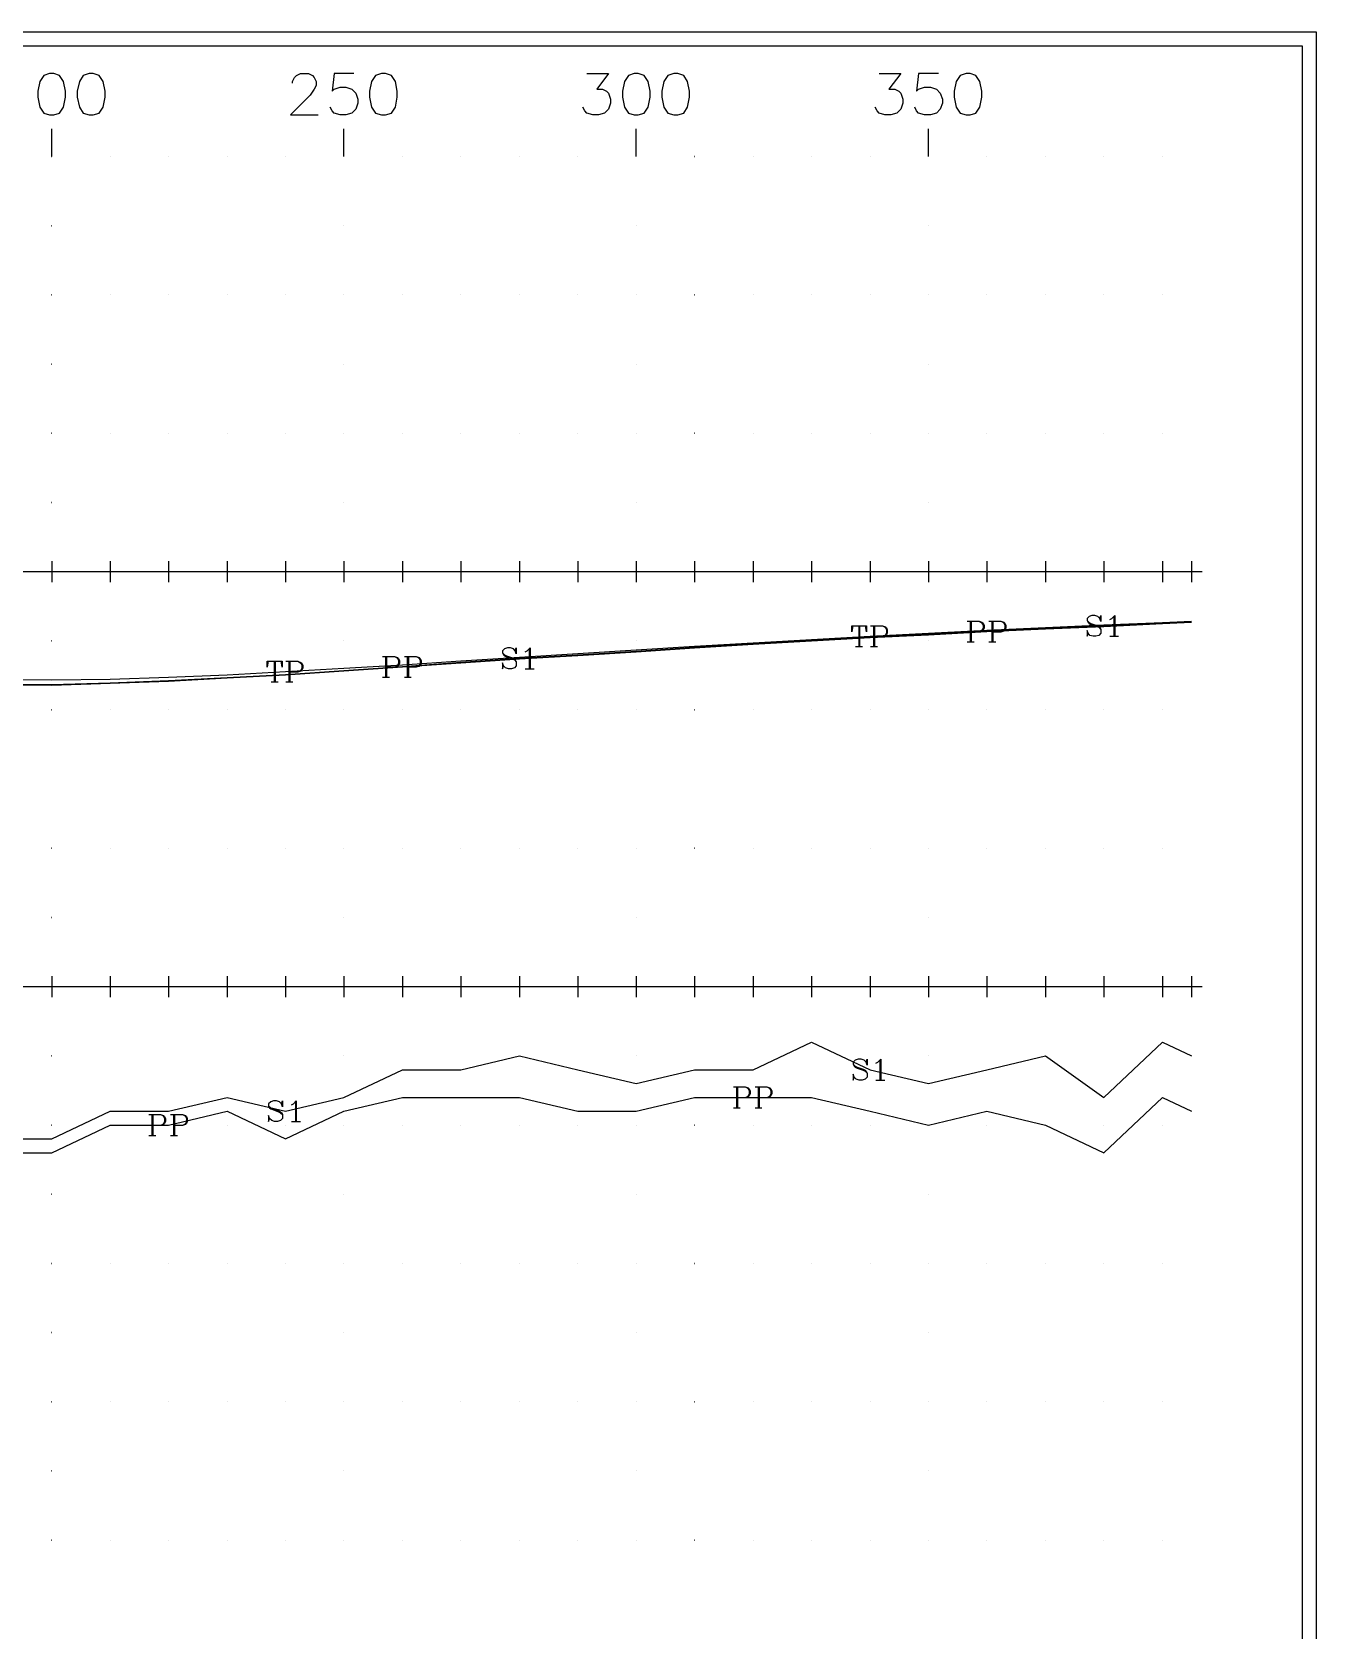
# Model space of a CAD drawing. Extents: x 10 to 200, y 0 to 250.
# Drawn here: x 107.2 to 200, y 134.5 to 250 of the extents above; entities that cross this region are included whole.
import ezdxf

# ---------------------------------------------------------------- set-up
doc = ezdxf.new("R2010")
doc.units = 0
doc.linetypes.add('1', pattern=[0])
for name, color, linetype in [('1', 7, '1'), ('2', 7, '1'), ('3', 7, '1')]:
    doc.layers.add(name, color=color, linetype=linetype)

msp = doc.modelspace()

# ---------------------------------------------------------------- linework, layer by layer
at = {"layer": '1'}
for p, q in [((108.61, 241), (108.61, 243)), ((129.73, 241), (129.73, 243)), ((150.86, 241), (150.86, 243)), ((171.99, 241), (171.99, 243)), ((108.61, 211.76), (108.61, 210.24)), ((112.83, 211.76), (112.83, 210.24)), ((117.06, 211.76), (117.06, 210.24)), ((121.28, 211.76), (121.28, 210.24)), ((125.51, 211.76), (125.51, 210.24)), ((129.73, 211.76), (129.73, 210.24)), ((133.96, 211.76), (133.96, 210.24)), ((138.18, 211.76), (138.18, 210.24)), ((142.41, 211.76), (142.41, 210.24)), ((146.63, 211.76), (146.63, 210.24)), ((150.86, 211.76), (150.86, 210.24)), ((155.08, 211.76), (155.08, 210.24)), ((159.31, 211.76), (159.31, 210.24)), ((163.54, 211.76), (163.54, 210.24)), ((167.76, 211.76), (167.76, 210.24)), ((171.99, 211.76), (171.99, 210.24)), ((176.21, 211.76), (176.21, 210.24)), ((180.44, 211.76), (180.44, 210.24)), ((184.66, 211.76), (184.66, 210.24)), ((188.89, 211.76), (188.89, 210.24)), ((191, 211.76), (191, 210.24)), ((107.84, 211), (109.37, 211)), ((112.07, 211), (113.59, 211)), ((116.29, 211), (117.82, 211)), ((120.52, 211), (122.04, 211)), ((124.75, 211), (126.27, 211)), ((128.97, 211), (130.49, 211)), ((133.2, 211), (134.72, 211)), ((137.42, 211), (138.94, 211)), ((141.65, 211), (143.17, 211)), ((145.87, 211), (147.4, 211)), ((150.1, 211), (151.62, 211)), ((154.32, 211), (155.85, 211)), ((158.55, 211), (160.07, 211)), ((162.77, 211), (164.3, 211)), ((167, 211), (168.52, 211)), ((171.22, 211), (172.75, 211)), ((175.45, 211), (176.97, 211)), ((179.67, 211), (181.2, 211)), ((183.9, 211), (185.42, 211)), ((188.13, 211), (189.65, 211)), ((190.24, 211), (191.76, 211)), ((166.94, 207.08), (166.94, 205.58)), ((167.01, 207.08), (167.01, 205.58)), ((168.01, 207.08), (168.01, 205.58)), ((168.08, 207.08), (168.08, 205.58)), ((175, 207.41), (175, 205.91)), ((175.07, 207.41), (175.07, 205.91)), ((176.57, 207.41), (176.57, 205.91)), ((176.64, 207.41), (176.64, 205.91)), ((185.38, 207.75), (185.38, 206.32)), ((174.78, 205.91), (175.28, 205.91)), ((176.35, 205.91), (176.85, 205.91)), ((185.09, 206.32), (185.73, 206.32)), ((124.69, 204.52), (124.69, 203.02)), ((124.76, 204.52), (124.76, 203.02)), ((125.76, 204.52), (125.76, 203.02)), ((125.83, 204.52), (125.83, 203.02)), ((132.74, 204.87), (132.74, 203.37)), ((132.81, 204.87), (132.81, 203.37)), ((134.31, 204.87), (134.31, 203.37)), ((134.39, 204.87), (134.39, 203.37)), ((143.12, 205.41), (143.12, 203.98)), ((166.72, 205.58), (167.22, 205.58)), ((167.8, 205.58), (168.3, 205.58)), ((132.53, 203.37), (133.03, 203.37)), ((134.1, 203.37), (134.6, 203.37)), ((142.84, 203.98), (143.48, 203.98)), ((124.47, 203.02), (124.97, 203.02)), ((125.54, 203.02), (126.04, 203.02)), ((108.61, 181.76), (108.61, 180.24)), ((112.83, 181.76), (112.83, 180.24)), ((117.06, 181.76), (117.06, 180.24)), ((121.28, 181.76), (121.28, 180.24)), ((125.51, 181.76), (125.51, 180.24)), ((129.73, 181.76), (129.73, 180.24)), ((133.96, 181.76), (133.96, 180.24)), ((138.18, 181.76), (138.18, 180.24)), ((142.41, 181.76), (142.41, 180.24)), ((146.63, 181.76), (146.63, 180.24)), ((150.86, 181.76), (150.86, 180.24)), ((155.08, 181.76), (155.08, 180.24)), ((159.31, 181.76), (159.31, 180.24)), ((163.54, 181.76), (163.54, 180.24)), ((167.76, 181.76), (167.76, 180.24)), ((171.99, 181.76), (171.99, 180.24)), ((176.21, 181.76), (176.21, 180.24)), ((180.44, 181.76), (180.44, 180.24)), ((184.66, 181.76), (184.66, 180.24)), ((188.89, 181.76), (188.89, 180.24)), ((191, 181.76), (191, 180.24)), ((107.84, 181), (109.37, 181)), ((112.07, 181), (113.59, 181)), ((116.29, 181), (117.82, 181)), ((120.52, 181), (122.04, 181)), ((124.75, 181), (126.27, 181)), ((128.97, 181), (130.49, 181)), ((133.2, 181), (134.72, 181)), ((137.42, 181), (138.94, 181)), ((141.65, 181), (143.17, 181)), ((145.87, 181), (147.4, 181)), ((150.1, 181), (151.62, 181)), ((154.32, 181), (155.85, 181)), ((158.55, 181), (160.07, 181)), ((162.77, 181), (164.3, 181)), ((167, 181), (168.52, 181)), ((171.22, 181), (172.75, 181)), ((175.45, 181), (176.97, 181)), ((179.67, 181), (181.2, 181)), ((183.9, 181), (185.42, 181)), ((188.13, 181), (189.65, 181)), ((190.24, 181), (191.76, 181)), ((168.47, 175.68), (168.47, 174.25)), ((158.1, 173.75), (158.1, 172.25)), ((158.17, 173.75), (158.17, 172.25)), ((159.67, 173.75), (159.67, 172.25)), ((159.74, 173.75), (159.74, 172.25)), ((168.19, 174.25), (168.83, 174.25)), ((126.22, 172.68), (126.22, 171.25)), ((157.88, 172.25), (158.38, 172.25)), ((159.45, 172.25), (159.95, 172.25)), ((115.84, 171.75), (115.84, 170.25)), ((115.91, 171.75), (115.91, 170.25)), ((117.41, 171.75), (117.41, 170.25)), ((117.48, 171.75), (117.48, 170.25)), ((125.94, 171.25), (126.58, 171.25)), ((115.63, 170.25), (116.13, 170.25)), ((117.2, 170.25), (117.7, 170.25))]:
    msp.add_line(p, q, dxfattribs=at)
for points in [[(108.46, 247), (108.03, 246.86), (107.75, 246.43), (107.61, 245.71), (107.61, 245.29), (107.75, 244.57), (108.03, 244.14), (108.46, 244), (108.75, 244), (109.18, 244.14), (109.46, 244.57), (109.61, 245.29), (109.61, 245.71), (109.46, 246.43), (109.18, 246.86), (108.75, 247), (108.46, 247)], [(111.32, 247), (110.89, 246.86), (110.61, 246.43), (110.46, 245.71), (110.46, 245.29), (110.61, 244.57), (110.89, 244.14), (111.32, 244), (111.61, 244), (112.03, 244.14), (112.32, 244.57), (112.46, 245.29), (112.46, 245.71), (112.32, 246.43), (112.03, 246.86), (111.61, 247), (111.32, 247)], [(126.02, 246.29), (126.02, 246.43), (126.16, 246.71), (126.3, 246.86), (126.59, 247), (127.16, 247), (127.45, 246.86), (127.59, 246.71), (127.73, 246.43), (127.73, 246.14), (127.59, 245.86), (127.3, 245.43), (125.88, 244), (127.88, 244)], [(130.45, 247), (129.02, 247), (128.88, 245.71), (129.02, 245.86), (129.45, 246), (129.88, 246), (130.3, 245.86), (130.59, 245.57), (130.73, 245.14), (130.73, 244.86), (130.59, 244.43), (130.3, 244.14), (129.88, 244), (129.45, 244), (129.02, 244.14), (128.88, 244.29), (128.73, 244.57)], [(132.45, 247), (132.02, 246.86), (131.73, 246.43), (131.59, 245.71), (131.59, 245.29), (131.73, 244.57), (132.02, 244.14), (132.45, 244), (132.73, 244), (133.16, 244.14), (133.45, 244.57), (133.59, 245.29), (133.59, 245.71), (133.45, 246.43), (133.16, 246.86), (132.73, 247), (132.45, 247)], [(147.29, 247), (148.86, 247), (148, 245.86), (148.43, 245.86), (148.72, 245.71), (148.86, 245.57), (149, 245.14), (149, 244.86), (148.86, 244.43), (148.57, 244.14), (148.14, 244), (147.72, 244), (147.29, 244.14), (147.14, 244.29), (147, 244.57)], [(150.72, 247), (150.29, 246.86), (150, 246.43), (149.86, 245.71), (149.86, 245.29), (150, 244.57), (150.29, 244.14), (150.72, 244), (151, 244), (151.43, 244.14), (151.72, 244.57), (151.86, 245.29), (151.86, 245.71), (151.72, 246.43), (151.43, 246.86), (151, 247), (150.72, 247)], [(153.57, 247), (153.14, 246.86), (152.86, 246.43), (152.72, 245.71), (152.72, 245.29), (152.86, 244.57), (153.14, 244.14), (153.57, 244), (153.86, 244), (154.29, 244.14), (154.57, 244.57), (154.72, 245.29), (154.72, 245.71), (154.57, 246.43), (154.29, 246.86), (153.86, 247), (153.57, 247)], [(168.41, 247), (169.99, 247), (169.13, 245.86), (169.56, 245.86), (169.84, 245.71), (169.99, 245.57), (170.13, 245.14), (170.13, 244.86), (169.99, 244.43), (169.7, 244.14), (169.27, 244), (168.84, 244), (168.41, 244.14), (168.27, 244.29), (168.13, 244.57)], [(172.7, 247), (171.27, 247), (171.13, 245.71), (171.27, 245.86), (171.7, 246), (172.13, 246), (172.56, 245.86), (172.84, 245.57), (172.99, 245.14), (172.99, 244.86), (172.84, 244.43), (172.56, 244.14), (172.13, 244), (171.7, 244), (171.27, 244.14), (171.13, 244.29), (170.99, 244.57)], [(174.7, 247), (174.27, 246.86), (173.99, 246.43), (173.84, 245.71), (173.84, 245.29), (173.99, 244.57), (174.27, 244.14), (174.7, 244), (174.99, 244), (175.41, 244.14), (175.7, 244.57), (175.84, 245.29), (175.84, 245.71), (175.7, 246.43), (175.41, 246.86), (174.99, 247), (174.7, 247)], [(104.38, 211), (108.61, 211), (112.83, 211), (117.06, 211), (121.28, 211), (125.51, 211), (129.73, 211), (133.96, 211), (138.18, 211), (142.41, 211), (146.63, 211), (150.86, 211), (155.08, 211), (159.31, 211), (163.54, 211), (167.76, 211), (171.99, 211), (176.21, 211), (180.44, 211), (184.66, 211), (188.89, 211), (191, 211)], [(104.38, 203.22), (108.61, 203.17), (112.83, 203.22), (117.06, 203.36), (121.28, 203.54), (125.51, 203.77), (129.73, 204.01), (133.96, 204.27), (138.18, 204.55), (142.41, 204.82), (146.63, 205.09), (150.86, 205.35), (155.08, 205.61), (159.31, 205.86), (163.54, 206.1), (167.76, 206.33), (171.99, 206.55), (176.21, 206.76), (180.44, 206.96), (184.66, 207.14), (188.89, 207.33), (191, 207.42)], [(104.38, 202.85), (108.61, 202.83), (112.83, 202.96), (117.06, 203.13), (121.28, 203.35), (125.51, 203.56), (129.73, 203.85), (133.96, 204.15), (138.18, 204.45), (142.41, 204.73), (146.63, 204.99), (150.86, 205.25), (155.08, 205.53), (159.31, 205.78), (163.54, 206.04), (167.76, 206.25), (171.99, 206.47), (176.21, 206.7), (180.44, 206.91), (184.66, 207.07), (188.89, 207.29), (191, 207.37)], [(104.38, 202.82), (108.61, 202.8), (112.83, 202.94), (117.06, 203.09), (121.28, 203.31), (125.51, 203.53), (129.73, 203.82), (133.96, 204.12), (138.18, 204.4), (142.41, 204.69), (146.63, 204.94), (150.86, 205.21), (155.08, 205.5), (159.31, 205.75), (163.54, 206), (167.76, 206.23), (171.99, 206.43), (176.21, 206.66), (180.44, 206.86), (184.66, 207.03), (188.89, 207.25), (191, 207.34)], [(166.51, 207.08), (166.44, 206.65), (166.44, 207.08), (167.51, 207.08), (167.51, 206.65), (167.44, 207.08)], [(167.8, 207.08), (168.65, 207.08), (168.87, 207.01), (168.94, 206.93), (169.01, 206.79), (169.01, 206.58), (168.94, 206.43), (168.87, 206.36), (168.65, 206.29), (168.08, 206.29)], [(168.65, 207.08), (168.8, 207.01), (168.87, 206.93), (168.94, 206.79), (168.94, 206.58), (168.87, 206.43), (168.8, 206.36), (168.65, 206.29)], [(174.78, 207.41), (175.64, 207.41), (175.85, 207.34), (175.93, 207.27), (176, 207.12), (176, 206.91), (175.93, 206.77), (175.85, 206.7), (175.64, 206.62), (175.07, 206.62)], [(175.64, 207.41), (175.78, 207.34), (175.85, 207.27), (175.93, 207.12), (175.93, 206.91), (175.85, 206.77), (175.78, 206.7), (175.64, 206.62)], [(176.35, 207.41), (177.21, 207.41), (177.43, 207.34), (177.5, 207.27), (177.57, 207.12), (177.57, 206.91), (177.5, 206.77), (177.43, 206.7), (177.21, 206.62), (176.64, 206.62)], [(177.21, 207.41), (177.35, 207.34), (177.43, 207.27), (177.5, 207.12), (177.5, 206.91), (177.43, 206.77), (177.35, 206.7), (177.21, 206.62)], [(184.38, 207.61), (184.45, 207.82), (184.45, 207.39), (184.38, 207.61), (184.23, 207.75), (184.02, 207.82), (183.8, 207.82), (183.59, 207.75), (183.45, 207.61), (183.45, 207.47), (183.52, 207.32), (183.59, 207.25), (183.73, 207.18), (184.16, 207.04), (184.3, 206.97), (184.45, 206.82)], [(183.45, 207.47), (183.59, 207.32), (183.73, 207.25), (184.16, 207.11), (184.3, 207.04), (184.38, 206.97), (184.45, 206.82), (184.45, 206.54), (184.3, 206.39), (184.09, 206.32), (183.88, 206.32), (183.66, 206.39), (183.52, 206.54), (183.45, 206.75), (183.45, 206.32), (183.52, 206.54)], [(185.09, 207.54), (185.23, 207.61), (185.45, 207.82), (185.45, 206.32)], [(124.26, 204.52), (124.19, 204.09), (124.19, 204.52), (125.26, 204.52), (125.26, 204.09), (125.19, 204.52)], [(125.54, 204.52), (126.4, 204.52), (126.61, 204.44), (126.69, 204.37), (126.76, 204.23), (126.76, 204.02), (126.69, 203.87), (126.61, 203.8), (126.4, 203.73), (125.83, 203.73)], [(126.4, 204.52), (126.54, 204.44), (126.61, 204.37), (126.69, 204.23), (126.69, 204.02), (126.61, 203.87), (126.54, 203.8), (126.4, 203.73)], [(132.53, 204.87), (133.39, 204.87), (133.6, 204.8), (133.67, 204.72), (133.74, 204.58), (133.74, 204.37), (133.67, 204.22), (133.6, 204.15), (133.39, 204.08), (132.81, 204.08)], [(133.39, 204.87), (133.53, 204.8), (133.6, 204.72), (133.67, 204.58), (133.67, 204.37), (133.6, 204.22), (133.53, 204.15), (133.39, 204.08)], [(134.1, 204.87), (134.96, 204.87), (135.17, 204.8), (135.24, 204.72), (135.31, 204.58), (135.31, 204.37), (135.24, 204.22), (135.17, 204.15), (134.96, 204.08), (134.39, 204.08)], [(134.96, 204.87), (135.1, 204.8), (135.17, 204.72), (135.24, 204.58), (135.24, 204.37), (135.17, 204.22), (135.1, 204.15), (134.96, 204.08)], [(142.12, 205.26), (142.19, 205.48), (142.19, 205.05), (142.12, 205.26), (141.98, 205.41), (141.77, 205.48), (141.55, 205.48), (141.34, 205.41), (141.19, 205.26), (141.19, 205.12), (141.27, 204.98), (141.34, 204.91), (141.48, 204.83), (141.91, 204.69), (142.05, 204.62), (142.19, 204.48)], [(141.19, 205.12), (141.34, 204.98), (141.48, 204.91), (141.91, 204.76), (142.05, 204.69), (142.12, 204.62), (142.19, 204.48), (142.19, 204.19), (142.05, 204.05), (141.84, 203.98), (141.62, 203.98), (141.41, 204.05), (141.27, 204.19), (141.19, 204.41), (141.19, 203.98), (141.27, 204.19)], [(142.84, 205.19), (142.98, 205.26), (143.19, 205.48), (143.19, 203.98)], [(104.38, 181), (108.61, 181), (112.83, 181), (117.06, 181), (121.28, 181), (125.51, 181), (129.73, 181), (133.96, 181), (138.18, 181), (142.41, 181), (146.63, 181), (150.86, 181), (155.08, 181), (159.31, 181), (163.54, 181), (167.76, 181), (171.99, 181), (176.21, 181), (180.44, 181), (184.66, 181), (188.89, 181), (191, 181)], [(104.38, 170), (108.61, 170), (112.83, 172), (117.06, 172), (121.28, 173), (125.51, 172), (129.73, 173), (133.96, 175), (138.18, 175), (142.41, 176), (146.63, 175), (150.86, 174), (155.08, 175), (159.31, 175), (163.54, 177), (167.76, 175), (171.99, 174), (176.21, 175), (180.44, 176), (184.66, 173), (188.89, 177), (191, 176)], [(167.47, 175.54), (167.55, 175.75), (167.55, 175.32), (167.47, 175.54), (167.33, 175.68), (167.12, 175.75), (166.9, 175.75), (166.69, 175.68), (166.55, 175.54), (166.55, 175.39), (166.62, 175.25), (166.69, 175.18), (166.83, 175.11), (167.26, 174.96), (167.4, 174.89), (167.55, 174.75)], [(168.19, 175.46), (168.33, 175.54), (168.55, 175.75), (168.55, 174.25)], [(166.55, 175.39), (166.69, 175.25), (166.83, 175.18), (167.26, 175.04), (167.4, 174.96), (167.47, 174.89), (167.55, 174.75), (167.55, 174.46), (167.4, 174.32), (167.19, 174.25), (166.97, 174.25), (166.76, 174.32), (166.62, 174.46), (166.55, 174.68), (166.55, 174.25), (166.62, 174.46)], [(157.88, 173.75), (158.74, 173.75), (158.95, 173.68), (159.02, 173.61), (159.1, 173.46), (159.1, 173.25), (159.02, 173.11), (158.95, 173.04), (158.74, 172.96), (158.17, 172.96)], [(158.74, 173.75), (158.88, 173.68), (158.95, 173.61), (159.02, 173.46), (159.02, 173.25), (158.95, 173.11), (158.88, 173.04), (158.74, 172.96)], [(159.45, 173.75), (160.31, 173.75), (160.52, 173.68), (160.6, 173.61), (160.67, 173.46), (160.67, 173.25), (160.6, 173.11), (160.52, 173.04), (160.31, 172.96), (159.74, 172.96)], [(160.31, 173.75), (160.45, 173.68), (160.52, 173.61), (160.6, 173.46), (160.6, 173.25), (160.52, 173.11), (160.45, 173.04), (160.31, 172.96)], [(104.38, 169), (108.61, 169), (112.83, 171), (117.06, 171), (121.28, 172), (125.51, 170), (129.73, 172), (133.96, 173), (138.18, 173), (142.41, 173), (146.63, 172), (150.86, 172), (155.08, 173), (159.31, 173), (163.54, 173), (167.76, 172), (171.99, 171), (176.21, 172), (180.44, 171), (184.66, 169), (188.89, 173), (191, 172)], [(125.22, 172.54), (125.29, 172.75), (125.29, 172.32), (125.22, 172.54), (125.08, 172.68), (124.86, 172.75), (124.65, 172.75), (124.44, 172.68), (124.29, 172.54), (124.29, 172.39), (124.36, 172.25), (124.44, 172.18), (124.58, 172.11), (125.01, 171.96), (125.15, 171.89), (125.29, 171.75)], [(124.29, 172.39), (124.44, 172.25), (124.58, 172.18), (125.01, 172.04), (125.15, 171.96), (125.22, 171.89), (125.29, 171.75), (125.29, 171.46), (125.15, 171.32), (124.94, 171.25), (124.72, 171.25), (124.51, 171.32), (124.36, 171.46), (124.29, 171.68), (124.29, 171.25), (124.36, 171.46)], [(125.94, 172.46), (126.08, 172.54), (126.29, 172.75), (126.29, 171.25)], [(115.63, 171.75), (116.48, 171.75), (116.7, 171.68), (116.77, 171.61), (116.84, 171.46), (116.84, 171.25), (116.77, 171.11), (116.7, 171.04), (116.48, 170.96), (115.91, 170.96)], [(116.48, 171.75), (116.63, 171.68), (116.7, 171.61), (116.77, 171.46), (116.77, 171.25), (116.7, 171.11), (116.63, 171.04), (116.48, 170.96)], [(117.2, 171.75), (118.06, 171.75), (118.27, 171.68), (118.34, 171.61), (118.41, 171.46), (118.41, 171.25), (118.34, 171.11), (118.27, 171.04), (118.06, 170.96), (117.48, 170.96)], [(118.06, 171.75), (118.2, 171.68), (118.27, 171.61), (118.34, 171.46), (118.34, 171.25), (118.27, 171.11), (118.2, 171.04), (118.06, 170.96)]]:
    msp.add_lwpolyline(points, dxfattribs=at)
at = {"layer": '2'}
for points in [[(11, 1), (11, 249), (199, 249), (199, 1), (11, 1)], [(108.61, 241), (108.6, 241), (108.6, 241), (108.61, 241), (108.61, 241)], [(108.61, 241), (108.6, 241), (108.6, 241), (108.61, 241), (108.61, 241)], [(112.83, 241), (112.83, 241), (112.83, 241), (112.83, 241), (112.83, 241)], [(117.06, 241), (117.05, 241), (117.05, 241), (117.06, 241), (117.06, 241)], [(121.28, 241), (121.28, 241), (121.28, 241), (121.28, 241), (121.28, 241)], [(125.51, 241), (125.51, 241), (125.51, 241), (125.51, 241), (125.51, 241)], [(129.73, 241), (129.73, 241), (129.73, 241), (129.73, 241), (129.73, 241)], [(129.73, 241), (129.73, 241), (129.73, 241), (129.73, 241), (129.73, 241)], [(133.96, 241), (133.96, 241), (133.96, 241), (133.96, 241), (133.96, 241)], [(138.18, 241), (138.18, 241), (138.18, 241), (138.18, 241), (138.18, 241)], [(142.41, 241), (142.41, 241), (142.41, 241), (142.41, 241), (142.41, 241)], [(146.64, 241), (146.63, 241), (146.63, 241), (146.64, 241), (146.64, 241)], [(150.86, 241), (150.86, 241), (150.86, 241), (150.86, 241), (150.86, 241)], [(150.86, 241), (150.86, 241), (150.86, 241), (150.86, 241), (150.86, 241)], [(155.09, 241), (155.08, 241), (155.08, 241), (155.09, 241), (155.09, 241)], [(159.31, 241), (159.31, 241), (159.31, 241), (159.31, 241), (159.31, 241)], [(163.54, 241), (163.53, 241), (163.53, 241), (163.54, 241), (163.54, 241)], [(167.76, 241), (167.76, 241), (167.76, 241), (167.76, 241), (167.76, 241)], [(171.99, 241), (171.98, 241), (171.98, 241), (171.99, 241), (171.99, 241)], [(171.99, 241), (171.98, 241), (171.98, 241), (171.99, 241), (171.99, 241)], [(176.21, 241), (176.21, 241), (176.21, 241), (176.21, 241), (176.21, 241)], [(180.44, 241), (180.44, 241), (180.44, 241), (180.44, 241), (180.44, 241)], [(184.66, 241), (184.66, 241), (184.66, 241), (184.66, 241), (184.66, 241)], [(188.89, 241), (188.89, 241), (188.89, 241), (188.89, 241), (188.89, 241)], [(108.61, 236), (108.6, 236), (108.6, 236), (108.61, 236), (108.61, 236)], [(129.73, 236), (129.73, 236), (129.73, 236), (129.73, 236), (129.73, 236)], [(150.86, 236), (150.86, 236), (150.86, 236), (150.86, 236), (150.86, 236)], [(171.99, 236), (171.98, 236), (171.98, 236), (171.99, 236), (171.99, 236)], [(108.61, 231), (108.6, 231), (108.6, 231), (108.61, 231), (108.61, 231)], [(108.61, 231), (108.6, 231), (108.6, 231), (108.61, 231), (108.61, 231)], [(112.83, 231), (112.83, 231), (112.83, 231), (112.83, 231), (112.83, 231)], [(117.06, 231), (117.05, 231), (117.05, 231), (117.06, 231), (117.06, 231)], [(121.28, 231), (121.28, 231), (121.28, 231), (121.28, 231), (121.28, 231)], [(125.51, 231), (125.51, 231), (125.51, 231), (125.51, 231), (125.51, 231)], [(129.73, 231), (129.73, 231), (129.73, 231), (129.73, 231), (129.73, 231)], [(129.73, 231), (129.73, 231), (129.73, 231), (129.73, 231), (129.73, 231)], [(133.96, 231), (133.96, 231), (133.96, 231), (133.96, 231), (133.96, 231)], [(138.18, 231), (138.18, 231), (138.18, 231), (138.18, 231), (138.18, 231)], [(142.41, 231), (142.41, 231), (142.41, 231), (142.41, 231), (142.41, 231)], [(146.64, 231), (146.63, 231), (146.63, 231), (146.64, 231), (146.64, 231)], [(150.86, 231), (150.86, 231), (150.86, 231), (150.86, 231), (150.86, 231)], [(150.86, 231), (150.86, 231), (150.86, 231), (150.86, 231), (150.86, 231)], [(155.09, 231), (155.08, 231), (155.08, 231), (155.09, 231), (155.09, 231)], [(159.31, 231), (159.31, 231), (159.31, 231), (159.31, 231), (159.31, 231)], [(163.54, 231), (163.53, 231), (163.53, 231), (163.54, 231), (163.54, 231)], [(167.76, 231), (167.76, 231), (167.76, 231), (167.76, 231), (167.76, 231)], [(171.99, 231), (171.98, 231), (171.98, 231), (171.99, 231), (171.99, 231)], [(171.99, 231), (171.98, 231), (171.98, 231), (171.99, 231), (171.99, 231)], [(176.21, 231), (176.21, 231), (176.21, 231), (176.21, 231), (176.21, 231)], [(180.44, 231), (180.44, 231), (180.44, 231), (180.44, 231), (180.44, 231)], [(184.66, 231), (184.66, 231), (184.66, 231), (184.66, 231), (184.66, 231)], [(188.89, 231), (188.89, 231), (188.89, 231), (188.89, 231), (188.89, 231)], [(108.61, 226), (108.6, 226), (108.6, 226), (108.61, 226), (108.61, 226)], [(129.73, 226), (129.73, 226), (129.73, 226), (129.73, 226), (129.73, 226)], [(150.86, 226), (150.86, 226), (150.86, 226), (150.86, 226), (150.86, 226)], [(171.99, 226), (171.98, 226), (171.98, 226), (171.99, 226), (171.99, 226)], [(108.61, 221), (108.6, 221), (108.6, 221), (108.61, 221), (108.61, 221)], [(108.61, 221), (108.6, 221), (108.6, 221), (108.61, 221), (108.61, 221)], [(112.83, 221), (112.83, 221), (112.83, 221), (112.83, 221), (112.83, 221)], [(117.06, 221), (117.05, 221), (117.05, 221), (117.06, 221), (117.06, 221)], [(121.28, 221), (121.28, 221), (121.28, 221), (121.28, 221), (121.28, 221)], [(125.51, 221), (125.51, 221), (125.51, 221), (125.51, 221), (125.51, 221)], [(129.73, 221), (129.73, 221), (129.73, 221), (129.73, 221), (129.73, 221)], [(129.73, 221), (129.73, 221), (129.73, 221), (129.73, 221), (129.73, 221)], [(133.96, 221), (133.96, 221), (133.96, 221), (133.96, 221), (133.96, 221)], [(138.18, 221), (138.18, 221), (138.18, 221), (138.18, 221), (138.18, 221)], [(142.41, 221), (142.41, 221), (142.41, 221), (142.41, 221), (142.41, 221)], [(146.64, 221), (146.63, 221), (146.63, 221), (146.64, 221), (146.64, 221)], [(150.86, 221), (150.86, 221), (150.86, 221), (150.86, 221), (150.86, 221)], [(150.86, 221), (150.86, 221), (150.86, 221), (150.86, 221), (150.86, 221)], [(155.09, 221), (155.08, 221), (155.08, 221), (155.09, 221), (155.09, 221)], [(159.31, 221), (159.31, 221), (159.31, 221), (159.31, 221), (159.31, 221)], [(163.54, 221), (163.53, 221), (163.53, 221), (163.54, 221), (163.54, 221)], [(167.76, 221), (167.76, 221), (167.76, 221), (167.76, 221), (167.76, 221)], [(171.99, 221), (171.98, 221), (171.98, 221), (171.99, 221), (171.99, 221)], [(171.99, 221), (171.98, 221), (171.98, 221), (171.99, 221), (171.99, 221)], [(176.21, 221), (176.21, 221), (176.21, 221), (176.21, 221), (176.21, 221)], [(180.44, 221), (180.44, 221), (180.44, 221), (180.44, 221), (180.44, 221)], [(184.66, 221), (184.66, 221), (184.66, 221), (184.66, 221), (184.66, 221)], [(188.89, 221), (188.89, 221), (188.89, 221), (188.89, 221), (188.89, 221)], [(108.61, 216), (108.6, 216), (108.6, 216), (108.61, 216), (108.61, 216)], [(129.73, 216), (129.73, 216), (129.73, 216), (129.73, 216), (129.73, 216)], [(150.86, 216), (150.86, 216), (150.86, 216), (150.86, 216), (150.86, 216)], [(171.99, 216), (171.98, 216), (171.98, 216), (171.99, 216), (171.99, 216)], [(108.61, 211), (108.6, 211), (108.6, 211), (108.61, 211), (108.61, 211)], [(108.61, 211), (108.6, 211), (108.6, 211), (108.61, 211), (108.61, 211)], [(112.83, 211), (112.83, 211), (112.83, 211), (112.83, 211), (112.83, 211)], [(117.06, 211), (117.05, 211), (117.05, 211), (117.06, 211), (117.06, 211)], [(121.28, 211), (121.28, 211), (121.28, 211), (121.28, 211), (121.28, 211)], [(125.51, 211), (125.51, 211), (125.51, 211), (125.51, 211), (125.51, 211)], [(129.73, 211), (129.73, 211), (129.73, 211), (129.73, 211), (129.73, 211)], [(129.73, 211), (129.73, 211), (129.73, 211), (129.73, 211), (129.73, 211)], [(133.96, 211), (133.96, 211), (133.96, 211), (133.96, 211), (133.96, 211)], [(138.18, 211), (138.18, 211), (138.18, 211), (138.18, 211), (138.18, 211)], [(142.41, 211), (142.41, 211), (142.41, 211), (142.41, 211), (142.41, 211)], [(146.64, 211), (146.63, 211), (146.63, 211), (146.64, 211), (146.64, 211)], [(150.86, 211), (150.86, 211), (150.86, 211), (150.86, 211), (150.86, 211)], [(150.86, 211), (150.86, 211), (150.86, 211), (150.86, 211), (150.86, 211)], [(155.09, 211), (155.08, 211), (155.08, 211), (155.09, 211), (155.09, 211)], [(159.31, 211), (159.31, 211), (159.31, 211), (159.31, 211), (159.31, 211)], [(163.54, 211), (163.53, 211), (163.53, 211), (163.54, 211), (163.54, 211)], [(167.76, 211), (167.76, 211), (167.76, 211), (167.76, 211), (167.76, 211)], [(171.99, 211), (171.98, 211), (171.98, 211), (171.99, 211), (171.99, 211)], [(171.99, 211), (171.98, 211), (171.98, 211), (171.99, 211), (171.99, 211)], [(176.21, 211), (176.21, 211), (176.21, 211), (176.21, 211), (176.21, 211)], [(180.44, 211), (180.44, 211), (180.44, 211), (180.44, 211), (180.44, 211)], [(184.66, 211), (184.66, 211), (184.66, 211), (184.66, 211), (184.66, 211)], [(188.89, 211), (188.89, 211), (188.89, 211), (188.89, 211), (188.89, 211)], [(108.61, 206), (108.6, 206), (108.6, 206), (108.61, 206), (108.61, 206)], [(129.73, 206), (129.73, 206), (129.73, 206), (129.73, 206), (129.73, 206)], [(150.86, 206), (150.86, 206), (150.86, 206), (150.86, 206), (150.86, 206)], [(171.99, 206), (171.98, 206), (171.98, 206), (171.99, 206), (171.99, 206)], [(108.61, 201), (108.6, 201), (108.6, 201), (108.61, 201), (108.61, 201)], [(108.61, 201), (108.6, 201), (108.6, 201), (108.61, 201), (108.61, 201)], [(112.83, 201), (112.83, 201), (112.83, 201), (112.83, 201), (112.83, 201)], [(117.06, 201), (117.05, 201), (117.05, 201), (117.06, 201), (117.06, 201)], [(121.28, 201), (121.28, 201), (121.28, 201), (121.28, 201), (121.28, 201)], [(125.51, 201), (125.51, 201), (125.51, 201), (125.51, 201), (125.51, 201)], [(129.73, 201), (129.73, 201), (129.73, 201), (129.73, 201), (129.73, 201)], [(129.73, 201), (129.73, 201), (129.73, 201), (129.73, 201), (129.73, 201)], [(133.96, 201), (133.96, 201), (133.96, 201), (133.96, 201), (133.96, 201)], [(138.18, 201), (138.18, 201), (138.18, 201), (138.18, 201), (138.18, 201)], [(142.41, 201), (142.41, 201), (142.41, 201), (142.41, 201), (142.41, 201)], [(146.64, 201), (146.63, 201), (146.63, 201), (146.64, 201), (146.64, 201)], [(150.86, 201), (150.86, 201), (150.86, 201), (150.86, 201), (150.86, 201)], [(150.86, 201), (150.86, 201), (150.86, 201), (150.86, 201), (150.86, 201)], [(155.09, 201), (155.08, 201), (155.08, 201), (155.09, 201), (155.09, 201)], [(159.31, 201), (159.31, 201), (159.31, 201), (159.31, 201), (159.31, 201)], [(163.54, 201), (163.53, 201), (163.53, 201), (163.54, 201), (163.54, 201)], [(167.76, 201), (167.76, 201), (167.76, 201), (167.76, 201), (167.76, 201)], [(171.99, 201), (171.98, 201), (171.98, 201), (171.99, 201), (171.99, 201)], [(171.99, 201), (171.98, 201), (171.98, 201), (171.99, 201), (171.99, 201)], [(176.21, 201), (176.21, 201), (176.21, 201), (176.21, 201), (176.21, 201)], [(180.44, 201), (180.44, 201), (180.44, 201), (180.44, 201), (180.44, 201)], [(184.66, 201), (184.66, 201), (184.66, 201), (184.66, 201), (184.66, 201)], [(188.89, 201), (188.89, 201), (188.89, 201), (188.89, 201), (188.89, 201)], [(108.61, 191), (108.6, 191), (108.6, 191), (108.61, 191), (108.61, 191)], [(108.61, 191), (108.6, 191), (108.6, 191), (108.61, 191), (108.61, 191)], [(112.83, 191), (112.83, 191), (112.83, 191), (112.83, 191), (112.83, 191)], [(117.06, 191), (117.05, 191), (117.05, 191), (117.06, 191), (117.06, 191)], [(121.28, 191), (121.28, 191), (121.28, 191), (121.28, 191), (121.28, 191)], [(125.51, 191), (125.51, 191), (125.51, 191), (125.51, 191), (125.51, 191)], [(129.73, 191), (129.73, 191), (129.73, 191), (129.73, 191), (129.73, 191)], [(129.73, 191), (129.73, 191), (129.73, 191), (129.73, 191), (129.73, 191)], [(133.96, 191), (133.96, 191), (133.96, 191), (133.96, 191), (133.96, 191)], [(138.18, 191), (138.18, 191), (138.18, 191), (138.18, 191), (138.18, 191)], [(142.41, 191), (142.41, 191), (142.41, 191), (142.41, 191), (142.41, 191)], [(146.64, 191), (146.63, 191), (146.63, 191), (146.64, 191), (146.64, 191)], [(150.86, 191), (150.86, 191), (150.86, 191), (150.86, 191), (150.86, 191)], [(150.86, 191), (150.86, 191), (150.86, 191), (150.86, 191), (150.86, 191)], [(155.09, 191), (155.08, 191), (155.08, 191), (155.09, 191), (155.09, 191)], [(159.31, 191), (159.31, 191), (159.31, 191), (159.31, 191), (159.31, 191)], [(163.54, 191), (163.53, 191), (163.53, 191), (163.54, 191), (163.54, 191)], [(167.76, 191), (167.76, 191), (167.76, 191), (167.76, 191), (167.76, 191)], [(171.99, 191), (171.98, 191), (171.98, 191), (171.99, 191), (171.99, 191)], [(171.99, 191), (171.98, 191), (171.98, 191), (171.99, 191), (171.99, 191)], [(176.21, 191), (176.21, 191), (176.21, 191), (176.21, 191), (176.21, 191)], [(180.44, 191), (180.44, 191), (180.44, 191), (180.44, 191), (180.44, 191)], [(184.66, 191), (184.66, 191), (184.66, 191), (184.66, 191), (184.66, 191)], [(188.89, 191), (188.89, 191), (188.89, 191), (188.89, 191), (188.89, 191)], [(108.61, 186), (108.6, 186), (108.6, 186), (108.61, 186), (108.61, 186)], [(129.73, 186), (129.73, 186), (129.73, 186), (129.73, 186), (129.73, 186)], [(150.86, 186), (150.86, 186), (150.86, 186), (150.86, 186), (150.86, 186)], [(171.99, 186), (171.98, 186), (171.98, 186), (171.99, 186), (171.99, 186)], [(108.61, 181), (108.6, 181), (108.6, 181), (108.61, 181), (108.61, 181)], [(108.61, 181), (108.6, 181), (108.6, 181), (108.61, 181), (108.61, 181)], [(112.83, 181), (112.83, 181), (112.83, 181), (112.83, 181), (112.83, 181)], [(117.06, 181), (117.05, 181), (117.05, 181), (117.06, 181), (117.06, 181)], [(121.28, 181), (121.28, 181), (121.28, 181), (121.28, 181), (121.28, 181)], [(125.51, 181), (125.51, 181), (125.51, 181), (125.51, 181), (125.51, 181)], [(129.73, 181), (129.73, 181), (129.73, 181), (129.73, 181), (129.73, 181)], [(129.73, 181), (129.73, 181), (129.73, 181), (129.73, 181), (129.73, 181)], [(133.96, 181), (133.96, 181), (133.96, 181), (133.96, 181), (133.96, 181)], [(138.18, 181), (138.18, 181), (138.18, 181), (138.18, 181), (138.18, 181)], [(142.41, 181), (142.41, 181), (142.41, 181), (142.41, 181), (142.41, 181)], [(146.64, 181), (146.63, 181), (146.63, 181), (146.64, 181), (146.64, 181)], [(150.86, 181), (150.86, 181), (150.86, 181), (150.86, 181), (150.86, 181)], [(150.86, 181), (150.86, 181), (150.86, 181), (150.86, 181), (150.86, 181)], [(155.09, 181), (155.08, 181), (155.08, 181), (155.09, 181), (155.09, 181)], [(159.31, 181), (159.31, 181), (159.31, 181), (159.31, 181), (159.31, 181)], [(163.54, 181), (163.53, 181), (163.53, 181), (163.54, 181), (163.54, 181)], [(167.76, 181), (167.76, 181), (167.76, 181), (167.76, 181), (167.76, 181)], [(171.99, 181), (171.98, 181), (171.98, 181), (171.99, 181), (171.99, 181)], [(171.99, 181), (171.98, 181), (171.98, 181), (171.99, 181), (171.99, 181)], [(176.21, 181), (176.21, 181), (176.21, 181), (176.21, 181), (176.21, 181)], [(180.44, 181), (180.44, 181), (180.44, 181), (180.44, 181), (180.44, 181)], [(184.66, 181), (184.66, 181), (184.66, 181), (184.66, 181), (184.66, 181)], [(188.89, 181), (188.89, 181), (188.89, 181), (188.89, 181), (188.89, 181)], [(108.61, 176), (108.6, 176), (108.6, 176), (108.61, 176), (108.61, 176)], [(129.73, 176), (129.73, 176), (129.73, 176), (129.73, 176), (129.73, 176)], [(150.86, 176), (150.86, 176), (150.86, 176), (150.86, 176), (150.86, 176)], [(171.99, 176), (171.98, 176), (171.98, 176), (171.99, 176), (171.99, 176)], [(108.61, 171), (108.6, 171), (108.6, 171), (108.61, 171), (108.61, 171)], [(108.61, 171), (108.6, 171), (108.6, 171), (108.61, 171), (108.61, 171)], [(112.83, 171), (112.83, 171), (112.83, 171), (112.83, 171), (112.83, 171)], [(117.06, 171), (117.05, 171), (117.05, 171), (117.06, 171), (117.06, 171)], [(121.28, 171), (121.28, 171), (121.28, 171), (121.28, 171), (121.28, 171)], [(125.51, 171), (125.51, 171), (125.51, 171), (125.51, 171), (125.51, 171)], [(129.73, 171), (129.73, 171), (129.73, 171), (129.73, 171), (129.73, 171)], [(129.73, 171), (129.73, 171), (129.73, 171), (129.73, 171), (129.73, 171)], [(133.96, 171), (133.96, 171), (133.96, 171), (133.96, 171), (133.96, 171)], [(138.18, 171), (138.18, 171), (138.18, 171), (138.18, 171), (138.18, 171)], [(142.41, 171), (142.41, 171), (142.41, 171), (142.41, 171), (142.41, 171)], [(146.64, 171), (146.63, 171), (146.63, 171), (146.64, 171), (146.64, 171)], [(150.86, 171), (150.86, 171), (150.86, 171), (150.86, 171), (150.86, 171)], [(150.86, 171), (150.86, 171), (150.86, 171), (150.86, 171), (150.86, 171)], [(155.09, 171), (155.08, 171), (155.08, 171), (155.09, 171), (155.09, 171)], [(159.31, 171), (159.31, 171), (159.31, 171), (159.31, 171), (159.31, 171)], [(163.54, 171), (163.53, 171), (163.53, 171), (163.54, 171), (163.54, 171)], [(167.76, 171), (167.76, 171), (167.76, 171), (167.76, 171), (167.76, 171)], [(171.99, 171), (171.98, 171), (171.98, 171), (171.99, 171), (171.99, 171)], [(171.99, 171), (171.98, 171), (171.98, 171), (171.99, 171), (171.99, 171)], [(176.21, 171), (176.21, 171), (176.21, 171), (176.21, 171), (176.21, 171)], [(180.44, 171), (180.44, 171), (180.44, 171), (180.44, 171), (180.44, 171)], [(184.66, 171), (184.66, 171), (184.66, 171), (184.66, 171), (184.66, 171)], [(188.89, 171), (188.89, 171), (188.89, 171), (188.89, 171), (188.89, 171)], [(108.61, 166), (108.6, 166), (108.6, 166), (108.61, 166), (108.61, 166)], [(129.73, 166), (129.73, 166), (129.73, 166), (129.73, 166), (129.73, 166)], [(150.86, 166), (150.86, 166), (150.86, 166), (150.86, 166), (150.86, 166)], [(171.99, 166), (171.98, 166), (171.98, 166), (171.99, 166), (171.99, 166)], [(108.61, 161), (108.6, 161), (108.6, 161), (108.61, 161), (108.61, 161)], [(108.61, 161), (108.6, 161), (108.6, 161), (108.61, 161), (108.61, 161)], [(112.83, 161), (112.83, 161), (112.83, 161), (112.83, 161), (112.83, 161)], [(117.06, 161), (117.05, 161), (117.05, 161), (117.06, 161), (117.06, 161)], [(121.28, 161), (121.28, 161), (121.28, 161), (121.28, 161), (121.28, 161)], [(125.51, 161), (125.51, 161), (125.51, 161), (125.51, 161), (125.51, 161)], [(129.73, 161), (129.73, 161), (129.73, 161), (129.73, 161), (129.73, 161)], [(129.73, 161), (129.73, 161), (129.73, 161), (129.73, 161), (129.73, 161)], [(133.96, 161), (133.96, 161), (133.96, 161), (133.96, 161), (133.96, 161)], [(138.18, 161), (138.18, 161), (138.18, 161), (138.18, 161), (138.18, 161)], [(142.41, 161), (142.41, 161), (142.41, 161), (142.41, 161), (142.41, 161)], [(146.64, 161), (146.63, 161), (146.63, 161), (146.64, 161), (146.64, 161)], [(150.86, 161), (150.86, 161), (150.86, 161), (150.86, 161), (150.86, 161)], [(150.86, 161), (150.86, 161), (150.86, 161), (150.86, 161), (150.86, 161)], [(155.09, 161), (155.08, 161), (155.08, 161), (155.09, 161), (155.09, 161)], [(159.31, 161), (159.31, 161), (159.31, 161), (159.31, 161), (159.31, 161)], [(163.54, 161), (163.53, 161), (163.53, 161), (163.54, 161), (163.54, 161)], [(167.76, 161), (167.76, 161), (167.76, 161), (167.76, 161), (167.76, 161)], [(171.99, 161), (171.98, 161), (171.98, 161), (171.99, 161), (171.99, 161)], [(171.99, 161), (171.98, 161), (171.98, 161), (171.99, 161), (171.99, 161)], [(176.21, 161), (176.21, 161), (176.21, 161), (176.21, 161), (176.21, 161)], [(180.44, 161), (180.44, 161), (180.44, 161), (180.44, 161), (180.44, 161)], [(184.66, 161), (184.66, 161), (184.66, 161), (184.66, 161), (184.66, 161)], [(188.89, 161), (188.89, 161), (188.89, 161), (188.89, 161), (188.89, 161)], [(108.61, 156), (108.6, 156), (108.6, 156), (108.61, 156), (108.61, 156)], [(129.73, 156), (129.73, 156), (129.73, 156), (129.73, 156), (129.73, 156)], [(150.86, 156), (150.86, 156), (150.86, 156), (150.86, 156), (150.86, 156)], [(171.99, 156), (171.98, 156), (171.98, 156), (171.99, 156), (171.99, 156)], [(108.61, 151), (108.6, 151), (108.6, 151), (108.61, 151), (108.61, 151)], [(108.61, 151), (108.6, 151), (108.6, 151), (108.61, 151), (108.61, 151)], [(112.83, 151), (112.83, 151), (112.83, 151), (112.83, 151), (112.83, 151)], [(117.06, 151), (117.05, 151), (117.05, 151), (117.06, 151), (117.06, 151)], [(121.28, 151), (121.28, 151), (121.28, 151), (121.28, 151), (121.28, 151)], [(125.51, 151), (125.51, 151), (125.51, 151), (125.51, 151), (125.51, 151)], [(129.73, 151), (129.73, 151), (129.73, 151), (129.73, 151), (129.73, 151)], [(129.73, 151), (129.73, 151), (129.73, 151), (129.73, 151), (129.73, 151)], [(133.96, 151), (133.96, 151), (133.96, 151), (133.96, 151), (133.96, 151)], [(138.18, 151), (138.18, 151), (138.18, 151), (138.18, 151), (138.18, 151)], [(142.41, 151), (142.41, 151), (142.41, 151), (142.41, 151), (142.41, 151)], [(146.64, 151), (146.63, 151), (146.63, 151), (146.64, 151), (146.64, 151)], [(150.86, 151), (150.86, 151), (150.86, 151), (150.86, 151), (150.86, 151)], [(150.86, 151), (150.86, 151), (150.86, 151), (150.86, 151), (150.86, 151)], [(155.09, 151), (155.08, 151), (155.08, 151), (155.09, 151), (155.09, 151)], [(159.31, 151), (159.31, 151), (159.31, 151), (159.31, 151), (159.31, 151)], [(163.54, 151), (163.53, 151), (163.53, 151), (163.54, 151), (163.54, 151)], [(167.76, 151), (167.76, 151), (167.76, 151), (167.76, 151), (167.76, 151)], [(171.99, 151), (171.98, 151), (171.98, 151), (171.99, 151), (171.99, 151)], [(171.99, 151), (171.98, 151), (171.98, 151), (171.99, 151), (171.99, 151)], [(176.21, 151), (176.21, 151), (176.21, 151), (176.21, 151), (176.21, 151)], [(180.44, 151), (180.44, 151), (180.44, 151), (180.44, 151), (180.44, 151)], [(184.66, 151), (184.66, 151), (184.66, 151), (184.66, 151), (184.66, 151)], [(188.89, 151), (188.89, 151), (188.89, 151), (188.89, 151), (188.89, 151)], [(108.61, 146), (108.6, 146), (108.6, 146), (108.61, 146), (108.61, 146)], [(129.73, 146), (129.73, 146), (129.73, 146), (129.73, 146), (129.73, 146)], [(150.86, 146), (150.86, 146), (150.86, 146), (150.86, 146), (150.86, 146)], [(171.99, 146), (171.98, 146), (171.98, 146), (171.99, 146), (171.99, 146)], [(108.61, 141), (108.6, 141), (108.6, 141), (108.61, 141), (108.61, 141)], [(108.61, 141), (108.6, 141), (108.6, 141), (108.61, 141), (108.61, 141)], [(112.83, 141), (112.83, 141), (112.83, 141), (112.83, 141), (112.83, 141)], [(117.06, 141), (117.05, 141), (117.05, 141), (117.06, 141), (117.06, 141)], [(121.28, 141), (121.28, 141), (121.28, 141), (121.28, 141), (121.28, 141)], [(125.51, 141), (125.51, 141), (125.51, 141), (125.51, 141), (125.51, 141)], [(129.73, 141), (129.73, 141), (129.73, 141), (129.73, 141), (129.73, 141)], [(129.73, 141), (129.73, 141), (129.73, 141), (129.73, 141), (129.73, 141)], [(133.96, 141), (133.96, 141), (133.96, 141), (133.96, 141), (133.96, 141)], [(138.18, 141), (138.18, 141), (138.18, 141), (138.18, 141), (138.18, 141)], [(142.41, 141), (142.41, 141), (142.41, 141), (142.41, 141), (142.41, 141)], [(146.64, 141), (146.63, 141), (146.63, 141), (146.64, 141), (146.64, 141)], [(150.86, 141), (150.86, 141), (150.86, 141), (150.86, 141), (150.86, 141)], [(150.86, 141), (150.86, 141), (150.86, 141), (150.86, 141), (150.86, 141)], [(155.09, 141), (155.08, 141), (155.08, 141), (155.09, 141), (155.09, 141)], [(159.31, 141), (159.31, 141), (159.31, 141), (159.31, 141), (159.31, 141)], [(163.54, 141), (163.53, 141), (163.53, 141), (163.54, 141), (163.54, 141)], [(167.76, 141), (167.76, 141), (167.76, 141), (167.76, 141), (167.76, 141)], [(171.99, 141), (171.98, 141), (171.98, 141), (171.99, 141), (171.99, 141)], [(171.99, 141), (171.98, 141), (171.98, 141), (171.99, 141), (171.99, 141)], [(176.21, 141), (176.21, 141), (176.21, 141), (176.21, 141), (176.21, 141)], [(180.44, 141), (180.44, 141), (180.44, 141), (180.44, 141), (180.44, 141)], [(184.66, 141), (184.66, 141), (184.66, 141), (184.66, 141), (184.66, 141)], [(188.89, 141), (188.89, 141), (188.89, 141), (188.89, 141), (188.89, 141)]]:
    msp.add_lwpolyline(points, dxfattribs=at)
at = {"layer": '3'}
msp.add_lwpolyline([(10, 0), (10, 250), (200, 250), (200, 0), (10, 0)], dxfattribs=at)

doc.saveas('drawing.dxf')
